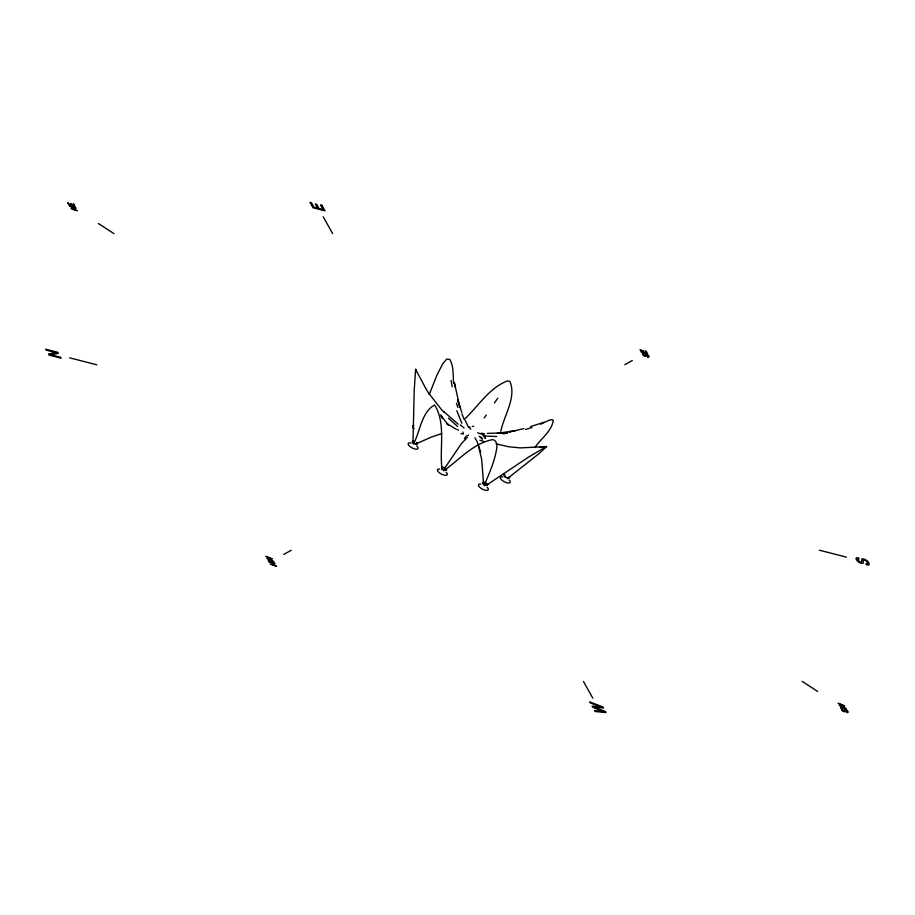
<?xml version="1.0" encoding="UTF-8"?>
<svg xmlns="http://www.w3.org/2000/svg" width="915" height="915" viewBox="0 0 915 915"><rect width="100%" height="100%" fill="white"/><g stroke="black" fill="none" stroke-linecap="round" stroke-linejoin="round"><path stroke-width="1.37" d="M412.928 443.203L414.255 389.79L415.616 369.248L415.97 371.765M458.449 430.119L456.894 429.398M500.791 431.32C503.902 415.707 516.838 396.984 509.849 381.418L507.608 380.834C489.456 387.685 478.351 406.077 464.763 419.024M413.511 444.141C419.848 432.097 421.792 411.407 434.636 405.036C446.291 423.508 439.143 449.128 442.105 469.853M429.341 394.308L437.038 374.875L442.677 363.884L446.692 359.126L449.768 359.366C453.989 366.538 452.856 375.562 453.657 383.545M484.046 485.693C489.216 473.364 494.958 460.943 496.822 447.584C497.2 444.393 496.456 440.195 492.636 439.6C473.398 443.237 459.216 459.799 443.764 470.79M464.408 438.617L465.907 436.341L468.583 435.06M484.172 417.949L486.231 415.01M443.866 469.429L461.297 443.775L467.371 437.336M494.432 402.955L497.794 398.174M534.92 447.481C540.765 438.777 551.722 431.217 553.278 420.465L552.157 419.699L549.446 420.077L540.616 424.171M507.185 478.751L538.672 453.909L546.678 446.577L520.326 447.893L509.037 446.817L496.102 443.878M486.391 485.27L528.172 457.351L546.472 446.451M283.73 554.444L291.245 550.27M624.796 364.673L632.299 360.499M415.513 444.107L431.24 437.153L441.728 433.584M544.15 422.238L530.609 426.562M525.473 429.432L531.935 427.568M523.826 428.632L511.634 431.48L509.197 431.857L515.122 430.771L497.177 433.31M472.209 426.516L473.73 426.184M460.988 433.561L463.367 434.087L463.024 432.017M502.964 433.79L507.768 433.138M477.653 432.761L480.65 433.916M487.386 433.355L502.049 432.967L499.624 433.047M496.685 436.478L485.144 436.078L481.885 433.641L485.305 438.468L485.144 436.078M479.883 440.264L484.367 441.579M595.196 707.215L603.477 707.993L602.951 707.043L589.763 701.908L590.324 702.903L601.544 707.101A37.984 14.777 27.3 0 0 597.609 706.597L592.108 706.094L592.783 707.284L602.322 711.024M594.83 707.181L593.915 707.089M594.029 707.101L605.501 711.607L606.062 712.613L595.139 711.504L594.578 710.498L604.117 711.698L602.619 711.138M271.846 561.078L272.99 561.227L272.247 560.952M271.984 561.089L268.221 560.632L268.507 561.135L273.962 561.684L268.209 559.042L272.407 558.905L265.819 556.343L271.698 558.939A18.986 7.389 27.3 0 0 269.742 558.676L266.986 558.436L272.098 560.895M69.654 357.834L96.75 364.776M819.28 550.167L846.375 557.121M484.561 433.824L481.382 433.241L482.823 434.065M455.784 429.021L446.692 423.508L448.476 425.132L441.224 416.085L442.585 418.532L440.71 414.815M468.446 426.687L469.921 427.305M859.677 561.901L857.584 559.134A2.413 0.938 27.3 0 1 858.064 558.802L859.139 558.882L858.499 557.898A4.266 1.658 27.3 0 0 856.646 557.807A3.774 1.464 27.3 0 0 856.223 558.093L856.085 558.425A5.959 2.322 27.3 0 0 856.097 558.871L856.268 559.385A8.853 3.443 27.3 0 0 856.577 559.969A6.76 2.631 27.3 0 0 857.641 561.261L858.247 561.764A3.5 1.361 27.3 0 0 859.368 562.496A3.42 1.327 27.3 0 0 862.994 563.297L863.188 563.057A4.85 1.887 27.3 0 0 863.325 562.668L863.188 561.398A46.356 18.037 27.3 0 1 863.097 560.872L863.074 560.621A5.193 2.024 27.3 0 1 863.097 560.266L863.268 560.026A1.967 0.766 27.3 0 1 865.83 560.769L866.402 561.192A5.25 2.047 27.3 0 1 867.534 563.606L867.409 563.834A2.551 0.995 27.3 0 1 867.008 563.972L865.819 563.88L866.768 564.91A4.598 1.784 27.3 0 0 869.227 564.429L868.644 562.508A6.188 2.413 27.3 0 0 867.283 560.964L866.837 560.609A3.992 1.556 27.3 0 0 865.613 559.831A4.22 1.647 27.3 0 0 865.098 559.568A3.809 1.475 27.3 0 0 863.611 559.019A4.049 1.578 27.3 0 0 863.154 558.916A3.42 1.327 27.3 0 0 861.816 558.974L861.45 562.302A1.556 0.606 27.3 0 1 860.912 562.336A1.91 0.743 27.3 0 1 859.597 561.867M460.302 424.834L464.099 427.991M98.397 223.523L113.883 233.588M802.146 681.355L817.633 691.431M482.422 439.154L479.128 436.238M470.79 429.192L467.977 426.31M448.442 418.166L457.649 426.527M443.649 411.51L458.163 424.171M440.641 408.582L443.935 412.082M480.958 436.993L482.377 438.697M440.298 408.044L429.238 393.907M647.694 357.056L647.374 356.575A1.99 0.778 27.3 0 0 647.969 356.621L647.66 355.226L646.001 354.814A14.686 5.719 27.3 0 0 646.059 355.34L646.127 355.969A1.83 0.709 27.3 0 1 644.126 355.924A1.899 0.743 27.3 0 1 643.382 355.352A3.431 1.338 27.3 0 1 642.536 353.865A2.082 0.812 27.3 0 1 643.702 353.579L643.337 354.585A3.843 1.498 27.3 0 0 643.519 354.894L644.915 355.809L645.235 355.134A20.073 7.812 27.3 0 1 645.167 354.768C645.658 352.938 648.929 355.214 649.078 356.621A2.39 0.926 27.3 0 1 647.706 357.067M425.978 388.875L429.478 394.468M425.75 388.406L415.662 369.443M323.201 216.752L332.614 233.554M583.427 681.4L592.829 698.191M474.908 437.77L477.138 441.682L480.638 452.101M465.232 420.488L467.634 425.338M503.616 474.13L505 477.15M456.825 410.732L461.858 423.29M461.926 413.82L464.237 419.688M456.448 403.24L457.855 407.415M461.8 412.448L457.683 399.981L459.776 406.969L454.389 382.619L454.995 386.851M478.454 445.719L481.679 459.444L483.623 484.207M451.095 380.446L452.182 386.816M487.1 487.226A5.479 2.127 27.3 0 1 486.448 490.371A5.479 2.127 27.3 0 1 479.288 486.814A5.479 2.127 27.3 0 1 480.878 484.138M446.188 472.289A5.479 2.127 27.3 0 1 445.388 475.308A5.479 2.127 27.3 0 1 438.319 471.843A5.479 2.127 27.3 0 1 439.612 469.052M416.634 445.868A5.479 2.127 27.3 0 1 416.153 449.185A5.479 2.127 27.3 0 1 408.833 445.433A5.479 2.127 27.3 0 1 411.155 443.054M416.542 442.391A2.859 1.109 27.3 0 1 416.519 444.267A2.859 1.109 27.3 0 1 412.596 442.242A2.859 1.109 27.3 0 1 414.095 441.122M414.129 428.678A5.479 2.127 27.3 0 1 413.866 425.406M509.083 479.929A5.479 2.127 27.3 0 1 508.317 483.017A5.479 2.127 27.3 0 1 501.168 479.426A5.479 2.127 27.3 0 1 502.861 476.807M509.209 476.646A2.859 1.109 27.3 0 1 508.843 478.11A2.859 1.109 27.3 0 1 505.435 476.715A2.859 1.109 27.3 0 1 504.886 474.885M845.037 710.257L845.037 710.292A14.686 5.719 27.3 0 0 845.094 710.738L845.163 711.367A1.83 0.709 27.3 0 1 844.156 711.687A1.83 0.709 27.3 0 1 842.326 710.738A3.431 1.338 27.3 0 1 841.571 709.262A2.082 0.812 27.3 0 1 842.749 708.976L842.372 709.971A3.843 1.498 27.3 0 0 842.555 710.292L843.962 711.195L844.27 710.532A20.073 7.812 27.3 0 1 844.213 710.166C844.717 708.336 847.965 710.612 848.125 712.019A2.39 0.926 27.3 0 1 846.752 712.465L846.409 711.962A1.99 0.778 27.3 0 0 847.015 712.019L846.707 710.623L845.037 710.2M74.721 207.911L71.096 208.666L77.398 210.713L72.411 209.032L76.037 208.277L75.751 207.774L69.734 206.23L74.721 207.911M55.724 352.572L48.472 354.059L49.044 355.077L61.076 358.165L60.55 357.216L51.091 354.791L58.354 353.293L57.782 352.286L45.75 349.198L46.276 350.148L55.724 352.572M273.768 563.308L270.142 564.063L276.444 566.111L271.446 564.418L275.083 563.674L274.797 563.171L268.781 561.627L273.768 563.308M539.644 447.161L542.927 447.035L539.644 447.161M842.04 705.637L839.284 705.396L845.288 708.199L840.519 707.592L840.805 708.096L846.261 708.656L840.508 706.003L844.705 705.865L838.117 703.303L844.007 705.9A18.986 7.389 27.3 0 0 842.04 705.648M321.943 205.303L320.525 204.937L323.087 209.512L318.992 208.471L316.682 204.342L315.275 203.976L317.585 208.105L313.891 207.156L311.432 202.753L310.002 202.387L313.022 207.785L325.065 210.873L321.943 205.303M73.726 204.148L73.017 203.965L74.298 206.264L72.251 205.738L71.096 203.668L70.386 203.485L71.542 205.555L69.7 205.074L67.756 202.695L69.266 205.395L75.282 206.939L73.726 204.148M640.763 349.839L640.054 349.656L641.564 352.355L647.58 353.899L646.024 351.108L645.315 350.925L646.596 353.224L644.549 352.698L642.685 350.456L643.84 352.515L641.998 352.046L640.763 349.839M483.28 483.875A2.859 1.109 27.3 0 0 487.649 485.202A2.859 1.109 27.3 0 0 484.55 482.365A2.859 1.109 27.3 0 0 483.28 483.875M442.277 468.835A2.859 1.109 27.3 0 0 446.623 470.127A2.859 1.109 27.3 0 0 443.466 467.291A2.859 1.109 27.3 0 0 442.277 468.835"/></g></svg>
